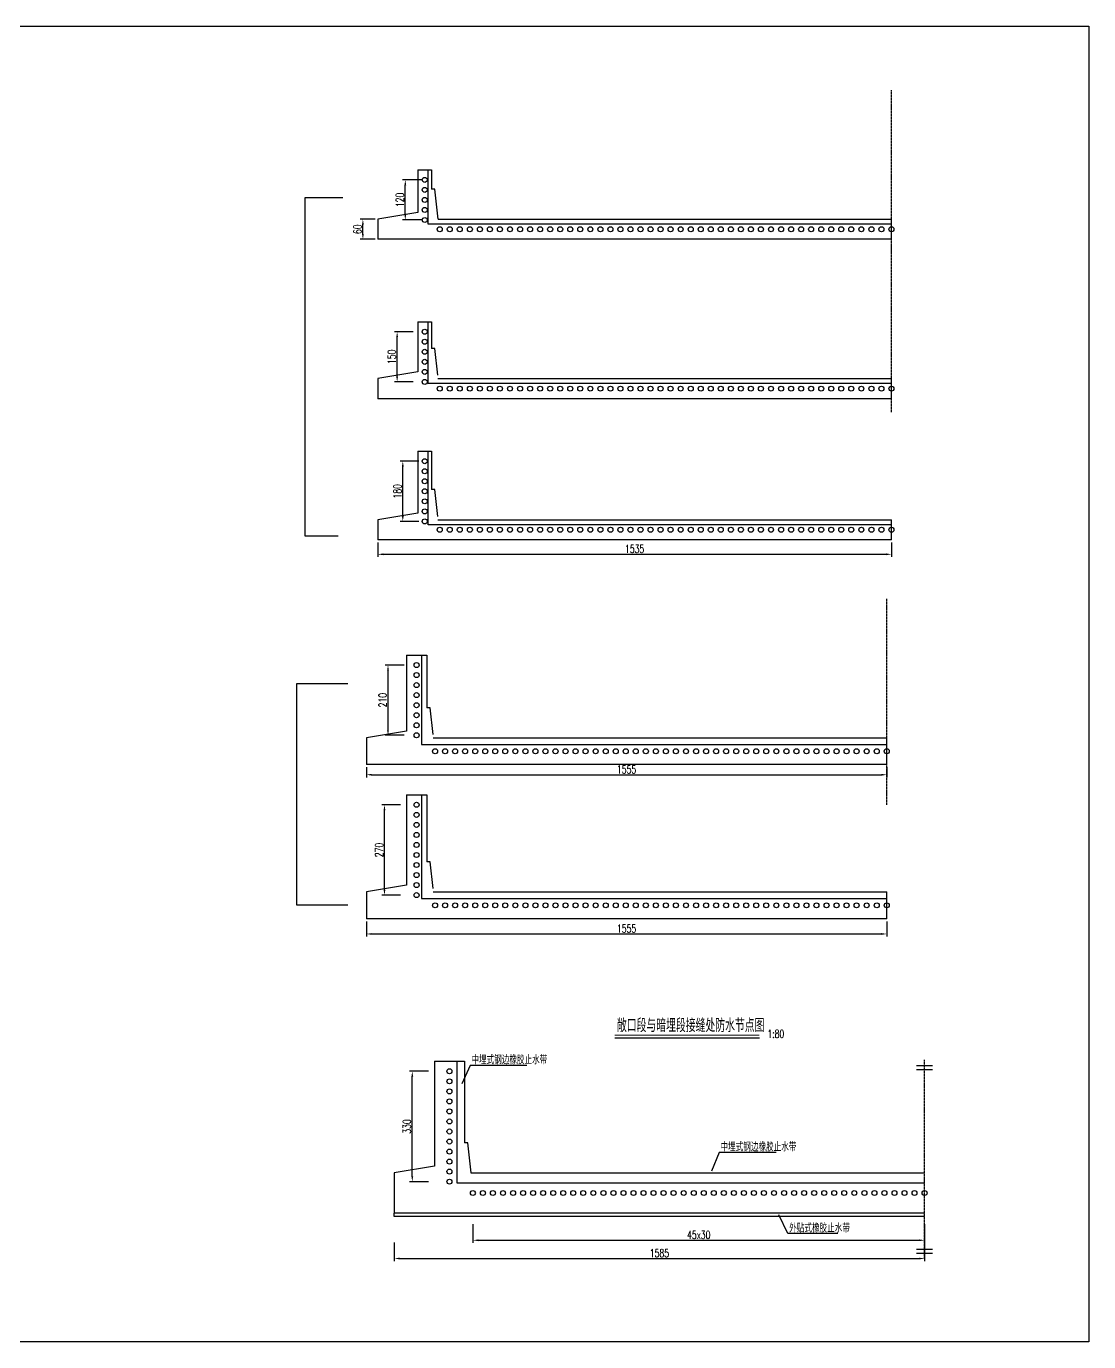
# Model space of a CAD drawing. Header units: millimetres. Extents: x 36 to 14378, y 10350 to 22564.
# Drawn here: x 3668 to 6843, y 12283 to 16216 of the extents above; entities that cross this region are included whole.
import ezdxf

# ---------------------------------------------------------------- set-up
doc = ezdxf.new("R2010")
doc.units = ezdxf.units.MM
doc.header["$LTSCALE"] = 0.3
doc.header["$MEASUREMENT"] = 0
doc.linetypes.add('ACAD_ISO04W100', pattern=[30, 24, -3, 0, -3])
for name, color, linetype in [('中心线', 5, 'ACAD_ISO04W100'), ('文字', 7, 'Continuous'), ('标注', 7, 'Continuous'), ('次轮廓线', 7, 'Continuous'), ('轮廓线', 1, 'Continuous')]:
    doc.layers.add(name, color=color, linetype=linetype)
doc.styles.get("Standard").update_dxf_attribs({"font": 'simplex1.shx', "width": 0.7, "bigfont": 'hztxt.shx'})
doc.dimstyles.new('80', dxfattribs={"dimscale": 8, "dimtxt": 3, "dimasz": 2, "dimexe": 1, "dimexo": 1, "dimgap": 0.5, "dimtad": 1, "dimdec": 1, "dimdsep": 46, "dimtxsty": 'Standard', "dimcen": 0.5, "dimadec": 0, "dimazin": 0, "dimtfac": 1, "dimtdec": 1, "dimtofl": 0, "dimtmove": 2, "dimatfit": 3, "dimfxl": 0, "dimtolj": 1, "dimtzin": 0, "dimarcsym": 0})

# ---------------------------------------------------------------- blocks, each defined once
blk = doc.blocks.new('*D45')
at = {"color": 0, "lineweight": -2}
for p, q in [((5002.7, 12634.5), (5002.7, 12578.5)), ((6352.7, 12634.5), (6352.7, 12578.5)), ((5018.7, 12586.5), (6336.7, 12586.5))]:
    blk.add_line(p, q, dxfattribs=at)
at = {"color": 0}
for points in [[(5018.7, 12589.2), (5018.7, 12583.8), (5002.7, 12586.5)], [(6336.7, 12589.2), (6336.7, 12583.8), (6352.7, 12586.5)]]:
    blk.add_solid(points, dxfattribs=at)
at = {"layer": 'Defpoints', "color": 0}
for p in [(5002.7, 12727.8), (6352.7, 12727.8), (6352.7, 12586.5)]:
    blk.add_point(p, dxfattribs=at)
at = {"color": 0, "insert": (5677.7, 12602.5), "char_height": 24, "attachment_point": 5}
blk.add_mtext('\\A1;45x30', dxfattribs=at)
blk = doc.blocks.new('*D54')
at = {"color": 0, "lineweight": -2}
for p, q in [((4869.6, 13091.7), (4813.6, 13091.7)), ((4821.6, 12777.7), (4821.6, 13075.7)), ((4869.6, 12761.7), (4813.6, 12761.7))]:
    blk.add_line(p, q, dxfattribs=at)
at = {"color": 0}
for points in [[(4818.9, 13075.7), (4824.3, 13075.7), (4821.6, 13091.7)], [(4818.9, 12777.7), (4824.3, 12777.7), (4821.6, 12761.7)]]:
    blk.add_solid(points, dxfattribs=at)
at = {"layer": 'Defpoints', "color": 0}
for p in [(4821.6, 13091.7), (4932.7, 13091.7), (4932.7, 12761.7)]:
    blk.add_point(p, dxfattribs=at)
at = {"color": 0, "insert": (4805.6, 12926.7), "char_height": 24, "attachment_point": 5, "rotation": 90}
blk.add_mtext('\\A1;330', dxfattribs=at)
blk = doc.blocks.new('*D55')
at = {"color": 0, "lineweight": -2}
for p, q in [((4767.7, 12580), (4767.7, 12524)), ((6352.7, 12580), (6352.7, 12524)), ((4783.7, 12532), (6336.7, 12532))]:
    blk.add_line(p, q, dxfattribs=at)
at = {"color": 0}
for points in [[(4783.7, 12534.6), (4783.7, 12529.3), (4767.7, 12532)], [(6336.7, 12534.6), (6336.7, 12529.3), (6352.7, 12532)]]:
    blk.add_solid(points, dxfattribs=at)
at = {"layer": 'Defpoints', "color": 0}
for p in [(4767.7, 12657.8), (6352.7, 12657.8), (6352.7, 12532)]:
    blk.add_point(p, dxfattribs=at)
at = {"color": 0, "insert": (5560.2, 12548), "char_height": 24, "attachment_point": 5}
blk.add_mtext('\\A1;1585', dxfattribs=at)
blk = doc.blocks.new('*D56')
at = {"color": 0, "lineweight": -2}
for p, q in [((4786.5, 13888.5), (4730.5, 13888.5)), ((4738.5, 13634.5), (4738.5, 13872.5)), ((4786.5, 13618.5), (4730.5, 13618.5))]:
    blk.add_line(p, q, dxfattribs=at)
at = {"color": 0}
for points in [[(4735.8, 13872.5), (4741.2, 13872.5), (4738.5, 13888.5)], [(4735.8, 13634.5), (4741.2, 13634.5), (4738.5, 13618.5)]]:
    blk.add_solid(points, dxfattribs=at)
at = {"layer": 'Defpoints', "color": 0}
for p in [(4738.5, 13888.5), (4834.6, 13888.5), (4834.6, 13618.5)]:
    blk.add_point(p, dxfattribs=at)
at = {"color": 0, "insert": (4722.5, 13753.5), "char_height": 24, "attachment_point": 5, "rotation": 90}
blk.add_mtext('\\A1;270', dxfattribs=at)
blk = doc.blocks.new('*D57')
at = {"color": 0, "lineweight": -2}
for p, q in [((4684.6, 13539.9), (4684.6, 13494.4)), ((6239.6, 13539.9), (6239.6, 13494.4)), ((4700.6, 13502.4), (6223.6, 13502.4))]:
    blk.add_line(p, q, dxfattribs=at)
at = {"color": 0}
for points in [[(4700.6, 13505), (4700.6, 13499.7), (4684.6, 13502.4)], [(6223.6, 13505), (6223.6, 13499.7), (6239.6, 13502.4)]]:
    blk.add_solid(points, dxfattribs=at)
at = {"layer": 'Defpoints', "color": 0}
for p in [(4684.6, 13547.9), (6239.6, 13547.9), (6239.6, 13502.4)]:
    blk.add_point(p, dxfattribs=at)
at = {"color": 0, "insert": (5462.1, 13518.4), "char_height": 24, "attachment_point": 5}
blk.add_mtext('\\A1;1555', dxfattribs=at)
blk = doc.blocks.new('*D58')
at = {"color": 0, "lineweight": -2}
for p, q in [((4797, 14306.5), (4741, 14306.5)), ((4749, 14112.5), (4749, 14290.5)), ((4797, 14096.5), (4741, 14096.5))]:
    blk.add_line(p, q, dxfattribs=at)
at = {"color": 0}
for points in [[(4746.3, 14290.5), (4751.6, 14290.5), (4749, 14306.5)], [(4746.3, 14112.5), (4751.6, 14112.5), (4749, 14096.5)]]:
    blk.add_solid(points, dxfattribs=at)
at = {"layer": 'Defpoints', "color": 0}
for p in [(4749, 14306.5), (4834.6, 14306.5), (4834.6, 14096.5)]:
    blk.add_point(p, dxfattribs=at)
at = {"color": 0, "insert": (4733, 14201.5), "char_height": 24, "attachment_point": 5, "rotation": 90}
blk.add_mtext('\\A1;210', dxfattribs=at)
blk = doc.blocks.new('*D59')
at = {"color": 0, "lineweight": -2}
for p, q in [((4684.6, 14000.8), (4684.6, 13970.5)), ((4700.6, 13978.5), (6223.6, 13978.5)), ((6239.6, 14000.8), (6239.6, 13970.5))]:
    blk.add_line(p, q, dxfattribs=at)
at = {"color": 0}
for points in [[(4700.6, 13981.2), (4700.6, 13975.8), (4684.6, 13978.5)], [(6223.6, 13981.2), (6223.6, 13975.8), (6239.6, 13978.5)]]:
    blk.add_solid(points, dxfattribs=at)
at = {"layer": 'Defpoints', "color": 0}
for p in [(4684.6, 14008.8), (6239.6, 14008.8), (6239.6, 13978.5)]:
    blk.add_point(p, dxfattribs=at)
at = {"color": 0, "insert": (5462.1, 13994.5), "char_height": 24, "attachment_point": 5}
blk.add_mtext('\\A1;1555', dxfattribs=at)
blk = doc.blocks.new('*D60')
at = {"color": 0, "lineweight": -2}
for p, q in [((4718.6, 14673.1), (4718.6, 14629.6)), ((6253.6, 14673.1), (6253.6, 14629.6)), ((4734.6, 14637.6), (6237.6, 14637.6))]:
    blk.add_line(p, q, dxfattribs=at)
at = {"color": 0}
for points in [[(4734.6, 14640.2), (4734.6, 14634.9), (4718.6, 14637.6)], [(6237.6, 14640.2), (6237.6, 14634.9), (6253.6, 14637.6)]]:
    blk.add_solid(points, dxfattribs=at)
at = {"layer": 'Defpoints', "color": 0}
for p in [(4718.6, 14681.1), (6253.6, 14681.1), (6253.6, 14637.6)]:
    blk.add_point(p, dxfattribs=at)
at = {"color": 0, "insert": (5486.1, 14653.6), "char_height": 24, "attachment_point": 5}
blk.add_mtext('\\A1;1535', dxfattribs=at)
blk = doc.blocks.new('*D61')
at = {"color": 0, "lineweight": -2}
for p, q in [((4841.2, 14916), (4785.2, 14916)), ((4793.2, 14752), (4793.2, 14900)), ((4841.2, 14736), (4785.2, 14736))]:
    blk.add_line(p, q, dxfattribs=at)
at = {"color": 0}
for points in [[(4790.6, 14900), (4795.9, 14900), (4793.2, 14916)], [(4790.6, 14752), (4795.9, 14752), (4793.2, 14736)]]:
    blk.add_solid(points, dxfattribs=at)
at = {"layer": 'Defpoints', "color": 0}
for p in [(4793.2, 14916), (4858.6, 14916), (4858.6, 14736)]:
    blk.add_point(p, dxfattribs=at)
at = {"color": 0, "insert": (4777.2, 14826), "char_height": 24, "attachment_point": 5, "rotation": 90}
blk.add_mtext('\\A1;180', dxfattribs=at)
blk = doc.blocks.new('*D62')
at = {"color": 0, "lineweight": -2}
for p, q in [((4824.3, 15303.1), (4768.3, 15303.1)), ((4776.3, 15169.1), (4776.3, 15287.1)), ((4824.3, 15153.1), (4768.3, 15153.1))]:
    blk.add_line(p, q, dxfattribs=at)
at = {"color": 0}
for points in [[(4773.7, 15287.1), (4779, 15287.1), (4776.3, 15303.1)], [(4773.7, 15169.1), (4779, 15169.1), (4776.3, 15153.1)]]:
    blk.add_solid(points, dxfattribs=at)
at = {"layer": 'Defpoints', "color": 0}
for p in [(4776.3, 15303.1), (4858.6, 15303.1), (4858.6, 15153.1)]:
    blk.add_point(p, dxfattribs=at)
at = {"color": 0, "insert": (4760.3, 15228.1), "char_height": 24, "attachment_point": 5, "rotation": 90}
blk.add_mtext('\\A1;150', dxfattribs=at)
blk = doc.blocks.new('*D70')
at = {"color": 0, "lineweight": -2}
for p, q in [((4848.7, 15757.2), (4792.7, 15757.2)), ((4800.7, 15653.2), (4800.7, 15741.2)), ((4848.7, 15637.2), (4792.7, 15637.2))]:
    blk.add_line(p, q, dxfattribs=at)
at = {"color": 0}
for points in [[(4798, 15741.2), (4803.4, 15741.2), (4800.7, 15757.2)], [(4798, 15653.2), (4803.4, 15653.2), (4800.7, 15637.2)]]:
    blk.add_solid(points, dxfattribs=at)
at = {"layer": 'Defpoints', "color": 0}
for p in [(4800.7, 15757.2), (4858.6, 15757.2), (4858.6, 15637.2)]:
    blk.add_point(p, dxfattribs=at)
at = {"color": 0, "insert": (4784.7, 15697.2), "char_height": 24, "attachment_point": 5, "rotation": 90}
blk.add_mtext('\\A1;120', dxfattribs=at)
blk = doc.blocks.new('*D95')
at = {"color": 0, "lineweight": -2}
for p, q in [((4710.6, 15639.5), (4665.9, 15639.5)), ((4673.9, 15595.5), (4673.9, 15623.5)), ((4710.6, 15579.5), (4665.9, 15579.5))]:
    blk.add_line(p, q, dxfattribs=at)
at = {"color": 0}
for points in [[(4671.3, 15623.5), (4676.6, 15623.5), (4673.9, 15639.5)], [(4671.3, 15595.5), (4676.6, 15595.5), (4673.9, 15579.5)]]:
    blk.add_solid(points, dxfattribs=at)
at = {"layer": 'Defpoints', "color": 0}
for p in [(4673.9, 15639.5), (4718.6, 15639.5), (4718.6, 15579.5)]:
    blk.add_point(p, dxfattribs=at)
at = {"color": 0, "insert": (4657.9, 15609.5), "char_height": 24, "attachment_point": 5, "rotation": 90}
blk.add_mtext('\\A1;60', dxfattribs=at)

msp = doc.modelspace()

# ---------------------------------------------------------------- linework, layer by layer
for p, q in [((4614.37, 15703.83), (4500.63, 15703.83)), ((4500.63, 15703.83), (4500.63, 14693.24)), ((6253.65, 15579.52), (6253.65, 15639.52)), ((6253.65, 15102.91), (6253.65, 15162.91)), ((6253.65, 14681.08), (6253.65, 14741.08)), ((4500.63, 14693.24), (4599.83, 14693.24)), ((4629.42, 14250.12), (4475.41, 14250.12)), ((4475.41, 14250.12), (4475.41, 13589.88)), ((6239.59, 14008.78), (6239.59, 14088.78)), ((6239.59, 13547.94), (6239.59, 13627.94)), ((4475.41, 13589.88), (4629.42, 13589.88)), ((5426.75, 13191.78), (5858.94, 13191.78)), ((4994.35, 13109.58), (4969.35, 13054.06)), ((5164.15, 13109.58), (4994.35, 13109.58)), ((5738.79, 12849.1), (5716.3, 12792.73)), ((5908.59, 12849.1), (5738.79, 12849.1)), ((5944.1, 12606.59), (5916.6, 12662.75)), ((6093.85, 12606.59), (5944.1, 12606.59))]:
    msp.add_line(p, q)
msp.add_lwpolyline([(6843.06, 12283.27), (1587.49, 12283.27), (1587.49, 16216.33), (6843.06, 16216.33)], close=True)
at = {"const_width": 3.2}
msp.add_lwpolyline([(5426.75, 13199.78), (5858.94, 13199.78)], dxfattribs=at)
for centre in [(4858.65, 15757.22), (4858.65, 15727.22), (4858.65, 15697.22), (4858.65, 15667.22), (4858.65, 15637.22), (4903.65, 15609.52), (4933.65, 15609.52), (4963.65, 15609.52), (4993.65, 15609.52), (5023.65, 15609.52), (5053.65, 15609.52), (5083.65, 15609.52), (5113.65, 15609.52), (5143.65, 15609.52), (5173.65, 15609.52), (5203.65, 15609.52), (5233.65, 15609.52), (5263.65, 15609.52), (5293.65, 15609.52), (5323.65, 15609.52), (5353.65, 15609.52), (5383.65, 15609.52), (5413.65, 15609.52), (5443.65, 15609.52), (5473.65, 15609.52), (5503.65, 15609.52), (5533.65, 15609.52), (5563.65, 15609.52), (5593.65, 15609.52), (5623.65, 15609.52), (5653.65, 15609.52), (5683.65, 15609.52), (5713.65, 15609.52), (5743.65, 15609.52), (5773.65, 15609.52), (5803.65, 15609.52), (5833.65, 15609.52), (5863.65, 15609.52), (5893.65, 15609.52), (5923.65, 15609.52), (5953.65, 15609.52), (5983.65, 15609.52), (6013.65, 15609.52), (6043.65, 15609.52), (6073.65, 15609.52), (6103.65, 15609.52), (6133.65, 15609.52), (6163.65, 15609.52), (6193.65, 15609.52), (6223.65, 15609.52), (6253.65, 15609.52), (4858.65, 15303.11), (4858.65, 15273.11), (4858.65, 15243.11), (4858.65, 15213.11), (4858.65, 15183.11), (4858.65, 15153.11), (4903.65, 15132.91), (4933.65, 15132.91), (4963.65, 15132.91), (4993.65, 15132.91), (5023.65, 15132.91), (5053.65, 15132.91), (5083.65, 15132.91), (5113.65, 15132.91), (5143.65, 15132.91), (5173.65, 15132.91), (5203.65, 15132.91), (5233.65, 15132.91), (5263.65, 15132.91), (5293.65, 15132.91), (5323.65, 15132.91), (5353.65, 15132.91), (5383.65, 15132.91), (5413.65, 15132.91), (5443.65, 15132.91), (5473.65, 15132.91), (5503.65, 15132.91), (5533.65, 15132.91), (5563.65, 15132.91), (5593.65, 15132.91), (5623.65, 15132.91), (5653.65, 15132.91), (5683.65, 15132.91), (5713.65, 15132.91), (5743.65, 15132.91), (5773.65, 15132.91), (5803.65, 15132.91), (5833.65, 15132.91), (5863.65, 15132.91), (5893.65, 15132.91), (5923.65, 15132.91), (5953.65, 15132.91), (5983.65, 15132.91), (6013.65, 15132.91), (6043.65, 15132.91), (6073.65, 15132.91), (6103.65, 15132.91), (6133.65, 15132.91), (6163.65, 15132.91), (6193.65, 15132.91), (6223.65, 15132.91), (6253.65, 15132.91), (4858.65, 14915.98), (4858.65, 14885.98), (4858.65, 14855.98), (4858.65, 14825.98), (4858.65, 14795.98), (4858.65, 14765.98), (4858.65, 14735.98), (4903.65, 14711.08), (4933.65, 14711.08), (4963.65, 14711.08), (4993.65, 14711.08), (5023.65, 14711.08), (5053.65, 14711.08), (5083.65, 14711.08), (5113.65, 14711.08), (5143.65, 14711.08), (5173.65, 14711.08), (5203.65, 14711.08), (5233.65, 14711.08), (5263.65, 14711.08), (5293.65, 14711.08), (5323.65, 14711.08), (5353.65, 14711.08), (5383.65, 14711.08), (5413.65, 14711.08), (5443.65, 14711.08), (5473.65, 14711.08), (5503.65, 14711.08), (5533.65, 14711.08), (5563.65, 14711.08), (5593.65, 14711.08), (5623.65, 14711.08), (5653.65, 14711.08), (5683.65, 14711.08), (5713.65, 14711.08), (5743.65, 14711.08), (5773.65, 14711.08), (5803.65, 14711.08), (5833.65, 14711.08), (5863.65, 14711.08), (5893.65, 14711.08), (5923.65, 14711.08), (5953.65, 14711.08), (5983.65, 14711.08), (6013.65, 14711.08), (6043.65, 14711.08), (6073.65, 14711.08), (6103.65, 14711.08), (6133.65, 14711.08), (6163.65, 14711.08), (6193.65, 14711.08), (6223.65, 14711.08), (6253.65, 14711.08), (4834.59, 14306.48), (4834.59, 14276.48), (4834.59, 14246.48), (4834.59, 14216.48), (4834.59, 14186.48), (4834.59, 14156.48), (4834.59, 14126.48), (4834.59, 14096.48), (4889.59, 14048.78), (4919.59, 14048.78), (4949.59, 14048.78), (4979.59, 14048.78), (5009.59, 14048.78), (5039.59, 14048.78), (5069.59, 14048.78), (5099.59, 14048.78), (5129.59, 14048.78), (5159.59, 14048.78), (5189.59, 14048.78), (5219.59, 14048.78), (5249.59, 14048.78), (5279.59, 14048.78), (5309.59, 14048.78), (5339.59, 14048.78), (5369.59, 14048.78), (5399.59, 14048.78), (5429.59, 14048.78), (5459.59, 14048.78), (5489.59, 14048.78), (5519.59, 14048.78), (5549.59, 14048.78), (5579.59, 14048.78), (5609.59, 14048.78), (5639.59, 14048.78), (5669.59, 14048.78), (5699.59, 14048.78), (5729.59, 14048.78), (5759.59, 14048.78), (5789.59, 14048.78), (5819.59, 14048.78), (5849.59, 14048.78), (5879.59, 14048.78), (5909.59, 14048.78), (5939.59, 14048.78), (5969.59, 14048.78), (5999.59, 14048.78), (6029.59, 14048.78), (6059.59, 14048.78), (6089.59, 14048.78), (6119.59, 14048.78), (6149.59, 14048.78), (6179.59, 14048.78), (6209.59, 14048.78), (6239.59, 14048.78), (4834.59, 13888.54), (4834.59, 13858.54), (4834.59, 13828.54), (4834.59, 13798.54), (4834.59, 13768.54), (4834.59, 13738.54), (4834.59, 13708.54), (4834.59, 13678.54), (4834.59, 13648.54), (4834.59, 13618.54), (4889.59, 13587.94), (4919.59, 13587.94), (4949.59, 13587.94), (4979.59, 13587.94), (5009.59, 13587.94), (5039.59, 13587.94), (5069.59, 13587.94), (5099.59, 13587.94), (5129.59, 13587.94), (5159.59, 13587.94), (5189.59, 13587.94), (5219.59, 13587.94), (5249.59, 13587.94), (5279.59, 13587.94), (5309.59, 13587.94), (5339.59, 13587.94), (5369.59, 13587.94), (5399.59, 13587.94), (5429.59, 13587.94), (5459.59, 13587.94), (5489.59, 13587.94), (5519.59, 13587.94), (5549.59, 13587.94), (5579.59, 13587.94), (5609.59, 13587.94), (5639.59, 13587.94), (5669.59, 13587.94), (5699.59, 13587.94), (5729.59, 13587.94), (5759.59, 13587.94), (5789.59, 13587.94), (5819.59, 13587.94), (5849.59, 13587.94), (5879.59, 13587.94), (5909.59, 13587.94), (5939.59, 13587.94), (5969.59, 13587.94), (5999.59, 13587.94), (6029.59, 13587.94), (6059.59, 13587.94), (6089.59, 13587.94), (6119.59, 13587.94), (6149.59, 13587.94), (6179.59, 13587.94), (6209.59, 13587.94), (6239.59, 13587.94), (4932.65, 13091.74), (4932.65, 13061.74), (4932.65, 13031.74), (4932.65, 13001.74), (4932.65, 12971.74), (4932.65, 12941.74), (4932.65, 12911.74), (4932.65, 12881.74), (4932.65, 12851.74), (4932.65, 12821.74), (4932.65, 12791.74), (4932.65, 12761.74), (5002.65, 12727.84), (5032.65, 12727.84), (5062.65, 12727.84), (5092.65, 12727.84), (5122.65, 12727.84), (5152.65, 12727.84), (5182.65, 12727.84), (5212.65, 12727.84), (5242.65, 12727.84), (5272.65, 12727.84), (5302.65, 12727.84), (5332.65, 12727.84), (5362.65, 12727.84), (5392.65, 12727.84), (5422.65, 12727.84), (5452.65, 12727.84), (5482.65, 12727.84), (5512.65, 12727.84), (5542.65, 12727.84), (5572.65, 12727.84), (5602.65, 12727.84), (5632.65, 12727.84), (5662.65, 12727.84), (5692.65, 12727.84), (5722.65, 12727.84), (5752.65, 12727.84), (5782.65, 12727.84), (5812.65, 12727.84), (5842.65, 12727.84), (5872.65, 12727.84), (5902.65, 12727.84), (5932.65, 12727.84), (5962.65, 12727.84), (5992.65, 12727.84), (6022.65, 12727.84), (6052.65, 12727.84), (6082.65, 12727.84), (6112.65, 12727.84), (6142.65, 12727.84), (6172.65, 12727.84), (6202.65, 12727.84), (6232.65, 12727.84), (6262.65, 12727.84), (6292.65, 12727.84), (6322.65, 12727.84), (6352.65, 12727.84)]:
    msp.add_circle(centre, 7.5)
at = {"layer": '中心线'}
for p, q in [((6253.65, 15539.19), (6253.65, 16025.66)), ((6253.65, 15062.59), (6253.65, 15549.06)), ((6239.59, 13888.48), (6239.59, 14504.86)), ((6352.65, 12531.08), (6352.65, 13126.45))]:
    msp.add_line(p, q, dxfattribs=at)
at = {"layer": '标注'}
for p, q in [((6328.65, 13109.11), (6376.65, 13109.11)), ((6328.65, 13097.11), (6376.65, 13097.11)), ((6328.65, 12560.42), (6376.65, 12560.42)), ((6328.65, 12548.42), (6376.65, 12548.42))]:
    msp.add_line(p, q, dxfattribs=at)
at = {"layer": '次轮廓线'}
for p, q in [((4838.65, 15787.22), (4878.65, 15787.22)), ((4878.65, 15787.22), (4878.65, 15729.52)), ((4888.65, 15729.52), (4878.65, 15729.52)), ((4898.76, 15639.52), (4888.65, 15729.52)), ((4898.76, 15639.52), (6253.65, 15639.52)), ((6253.65, 15579.52), (4718.65, 15579.52)), ((4838.65, 15333.11), (4878.65, 15333.11)), ((4878.65, 15333.11), (4878.65, 15252.91)), ((4888.65, 15252.91), (4878.65, 15252.91)), ((4897.64, 15172.91), (4888.65, 15252.91)), ((4897.64, 15162.91), (6253.65, 15162.91)), ((6253.65, 15102.91), (4718.65, 15102.91)), ((4838.65, 14945.98), (4878.65, 14945.98)), ((4878.65, 14945.98), (4878.65, 14831.08)), ((4888.65, 14831.08), (4878.65, 14831.08)), ((4897.64, 14751.08), (4888.65, 14831.08)), ((4897.64, 14741.08), (6253.65, 14741.08)), ((6253.65, 14681.08), (4718.65, 14681.08)), ((4804.59, 14336.48), (4864.59, 14336.48)), ((4864.59, 14336.48), (4864.59, 14178.78)), ((4874.59, 14178.78), (4864.59, 14178.78)), ((4883.58, 14098.78), (4874.59, 14178.78)), ((4883.58, 14088.78), (6239.59, 14088.78)), ((6239.59, 14008.78), (4684.59, 14008.78)), ((4804.59, 13918.54), (4864.59, 13918.54)), ((4864.59, 13918.54), (4864.59, 13717.94)), ((4874.59, 13717.94), (4864.59, 13717.94)), ((4883.58, 13637.94), (4874.59, 13717.94)), ((4883.58, 13627.94), (6239.59, 13627.94)), ((6239.59, 13547.94), (4684.59, 13547.94)), ((4887.65, 13121.74), (4977.65, 13121.74)), ((4977.65, 13121.74), (4977.65, 12877.84)), ((4987.65, 12877.84), (4977.65, 12877.84)), ((4997.77, 12787.84), (4987.65, 12877.84)), ((4996.64, 12787.84), (6352.65, 12787.84)), ((6352.65, 12667.84), (4767.65, 12667.84))]:
    msp.add_line(p, q, dxfattribs=at)
for points in [[(4838.65, 15787.22), (4838.65, 15659.52), (4718.65, 15639.52), (4718.65, 15579.52)], [(4838.65, 15333.11), (4838.65, 15182.91), (4718.65, 15162.91), (4718.65, 15102.91)], [(4838.65, 14945.98), (4838.65, 14761.08), (4718.65, 14741.08), (4718.65, 14681.08)], [(4804.59, 14336.48), (4804.59, 14108.78), (4684.59, 14088.78), (4684.59, 14008.78)], [(4804.59, 13918.54), (4804.59, 13647.94), (4684.59, 13627.94), (4684.59, 13547.94)], [(4887.65, 13121.74), (4887.65, 12807.84), (4767.65, 12787.84), (4767.65, 12667.84)]]:
    msp.add_lwpolyline(points, dxfattribs=at)
at = {"layer": '轮廓线'}
for p, q in [((4767.65, 12657.84), (4767.65, 12667.84)), ((6352.65, 12657.84), (4767.65, 12657.84))]:
    msp.add_line(p, q, dxfattribs=at)
for points in [[(6253.65, 15624.52), (4868.65, 15624.52), (4868.65, 15787.22)], [(6253.65, 15147.91), (4868.65, 15147.91), (4868.65, 15333.11)], [(6253.65, 14726.08), (4868.65, 14726.08), (4868.65, 14945.98)], [(4849.59, 14336.48), (4849.59, 14068.78), (6239.59, 14068.78)], [(4849.59, 13918.54), (4849.59, 13607.94), (6239.59, 13607.94)], [(4955.15, 13121.74), (4955.15, 12757.84), (6352.65, 12757.84)]]:
    msp.add_lwpolyline(points, dxfattribs=at)

# ---------------------------------------------------------------- texts
at = {"layer": '文字', "width": 0.7}
for s, height, p in [('敞口段与暗埋段接缝处防水节点图', 40, (5433.12, 13208.88)), ('1:80', 24, (5882.94, 13191.78)), ('中埋式钢边橡胶止水带', 24, (4998.38, 13113.03)), ('中埋式钢边橡胶止水带', 24, (5742.81, 12852.55)), ('外贴式橡胶止水带', 24, (5948.13, 12610.03))]:
    msp.add_text(s, height=height, dxfattribs=at).set_placement(p)

# ---------------------------------------------------------------- dimensions: what is measured, and where the dimension line sits
for base, p1, p2, picture, middle in [((4800.7, 15757.22), (4858.65, 15637.22), (4858.65, 15757.22), '*D70', (4784.7, 15697.22)), ((4673.94, 15639.52), (4718.65, 15579.52), (4718.65, 15639.52), '*D95', (4657.94, 15609.52)), ((4776.32, 15303.11), (4858.65, 15153.11), (4858.65, 15303.11), '*D62', (4760.32, 15228.11)), ((4793.22, 14915.98), (4858.65, 14735.98), (4858.65, 14915.98), '*D61', (4777.22, 14825.98)), ((4748.97, 14306.48), (4834.59, 14096.48), (4834.59, 14306.48), '*D58', (4732.97, 14201.48)), ((4738.49, 13888.54), (4834.59, 13618.54), (4834.59, 13888.54), '*D56', (4722.49, 13753.54)), ((4821.58, 13091.74), (4932.65, 12761.74), (4932.65, 13091.74), '*D54', (4805.58, 12926.74))]:
    dim = msp.add_linear_dim(base=base, p1=p1, p2=p2, angle=90, dimstyle='80')
    dim.commit()
    dim.dimension.update_dxf_attribs({"geometry": picture, "text_midpoint": middle})
for p1, p2, distance, picture, middle in [((4718.65, 14681.08), (6253.65, 14681.08), -43.52, '*D60', (5486.15, 14653.56)), ((4684.59, 14008.78), (6239.59, 14008.78), -30.29, '*D59', (5462.09, 13994.49)), ((4684.59, 13547.94), (6239.59, 13547.94), -45.58, '*D57', (5462.09, 13518.36)), ((4767.65, 12657.84), (6352.65, 12657.84), -125.88, '*D55', (5560.15, 12547.96))]:
    dim = msp.add_aligned_dim(p1=p1, p2=p2, distance=distance, dimstyle='80')
    dim.commit()
    dim.dimension.update_dxf_attribs({"geometry": picture, "text_midpoint": middle})
dim = msp.add_linear_dim(base=(6352.65, 12586.51), p1=(5002.65, 12727.84), p2=(6352.65, 12727.84), text='45x30', dimstyle='80')
dim.commit()
dim.dimension.update_dxf_attribs({"geometry": '*D45', "text_midpoint": (5677.65, 12602.51)})

doc.saveas('drawing.dxf')
